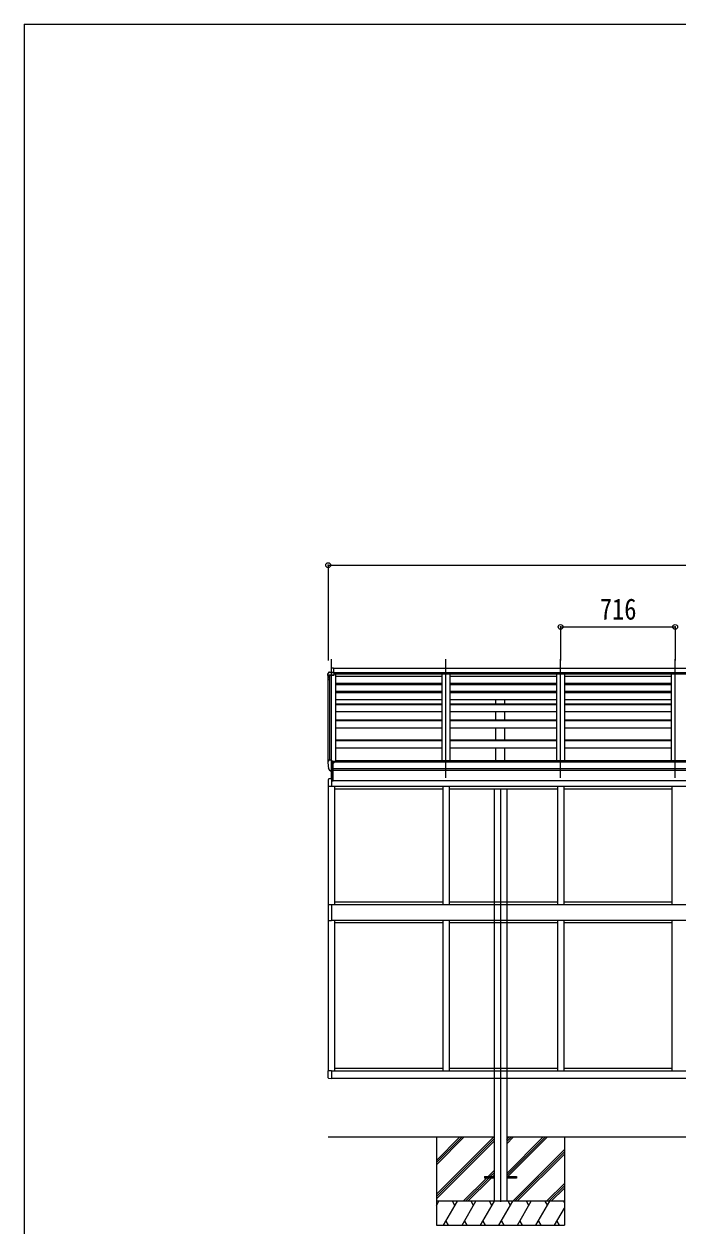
# Model space of a CAD drawing. Units: millimetres at full size, sheet at 1:30; details may follow other scales. Extents: x -8385 to 8479, y -5853 to 5787.
# Drawn here: x -8385 to -4300, y -1723 to 5787 of the extents above; entities that cross this region are included whole.
import ezdxf
from ezdxf.enums import TextEntityAlignment as Align

# ---------------------------------------------------------------- set-up
doc = ezdxf.new("R2010")
doc.units = ezdxf.units.MM
doc.header["$LTSCALE"] = 30
doc.header["$PDMODE"] = 32
doc.header["$PDSIZE"] = 30
for name, color, linetype, lineweight in [('0-0_0', 7, 'Continuous', 9), ('0-1_本体', 4, 'Continuous', 9), ('0-2_部品', 7, 'Continuous', 9), ('0-8_PARTS2', 2, 'Continuous', 9), ('0-A_寸法', 6, 'Continuous', 9), ('2-0', 4, 'Continuous', 9), ('F-0_240', 7, 'Continuous', 9)]:
    doc.layers.add(name, color=color, linetype=linetype, lineweight=lineweight)
doc.styles.add('ＭＳ ゴシック', font='')
doc.styles.get('ＭＳ ゴシック').set_extended_font_data('MS Gothic')

msp = doc.modelspace()

# ---------------------------------------------------------------- linework, layer by layer
at = {"layer": '0-0_0'}
for p, q in [((-5448.64, -1169), (-6485.14, -1169)), ((-5809.14, -1169), (-5809.14, -1719)), ((-5809.14, -1525.31), (-5452.83, -1169)), ((-5809.14, -1313.17), (-5664.96, -1169)), ((-5809.14, -1327.32), (-5650.82, -1169)), ((-5809.14, -1341.46), (-5636.68, -1169)), ((-5809.14, -1539.45), (-5448.64, -1178.95)), ((-5809.14, -1553.59), (-5448.64, -1193.09)), ((-2548.64, -1169), (-5369.64, -1169)), ((-5369.64, -1394.17), (-5144.46, -1169)), ((-5369.64, -1408.32), (-5130.32, -1169)), ((-5369.64, -1210.33), (-5328.31, -1169)), ((-5369.64, -1196.18), (-5342.45, -1169)), ((-5369.64, -1182.04), (-5356.6, -1169)), ((-5361.68, -1414.5), (-5116.18, -1169)), ((-5009.14, -1169), (-5009.14, -1719)), ((-5332.33, -1569), (-5009.14, -1245.81)), ((-5318.19, -1569), (-5009.14, -1259.95)), ((-5304.05, -1569), (-5009.14, -1274.09)), ((-5640.7, -1569), (-5495.2, -1423.5)), ((-5626.56, -1569), (-5481.06, -1423.5)), ((-5612.41, -1569), (-5466.91, -1423.5)), ((-5486.2, -1414.5), (-5448.64, -1376.94)), ((-5472.06, -1414.5), (-5448.64, -1391.08)), ((-5457.91, -1414.5), (-5448.64, -1405.22)), ((-5120.2, -1569), (-5009.14, -1457.94)), ((-5106.06, -1569), (-5009.14, -1472.08)), ((-5091.91, -1569), (-5009.14, -1486.22)), ((-5009.14, -1569), (-5809.14, -1569)), ((-5809.14, -1596.5), (-5793.26, -1569)), ((-5764.39, -1719), (-5677.79, -1569)), ((-5692.79, -1594.98), (-5707.79, -1569)), ((-5648.92, -1719), (-5562.32, -1569)), ((-5577.32, -1594.98), (-5592.32, -1569)), ((-5533.45, -1719), (-5446.85, -1569)), ((-5461.85, -1594.98), (-5476.85, -1569)), ((-5417.98, -1719), (-5331.38, -1569)), ((-5346.38, -1594.98), (-5361.38, -1569)), ((-5302.51, -1719), (-5215.91, -1569)), ((-5230.91, -1594.98), (-5245.91, -1569)), ((-5187.04, -1719), (-5100.44, -1569)), ((-5130.44, -1569), (-5115.44, -1594.98)), ((-5014.97, -1569), (-5009.14, -1579.1)), ((-5071.57, -1719), (-5009.14, -1610.86)), ((-5809.14, -1719), (-5009.14, -1719)), ((-5749.4, -1693.02), (-5734.4, -1719)), ((-5633.93, -1693.02), (-5618.93, -1719)), ((-5518.45, -1693.02), (-5503.45, -1719)), ((-5402.98, -1693.02), (-5387.99, -1719)), ((-5287.52, -1693.02), (-5272.52, -1719)), ((-5172.05, -1693.02), (-5157.05, -1719)), ((-5056.58, -1693.02), (-5041.58, -1719))]:
    msp.add_line(p, q, dxfattribs=at)
at = {"layer": '0-1_本体'}
for p, q in [((-6451.64, 1761.98), (-1466.64, 1761.98)), ((-6451.64, 1734.86), (-1466.64, 1734.86)), ((-6448.64, 1732.6), (-1469.64, 1732.6)), ((-6485.14, 1180.48), (-6485.14, 1718.44)), ((-6475.44, 1187.02), (-6475.44, 1719.07)), ((-6448.64, 1726.96), (-1469.64, 1726.96)), ((-6448.64, 1726.06), (-1469.64, 1726.06)), ((-6440.14, 1726.06), (-6440.14, 1181.88)), ((-5774.14, 1710.6), (-6440.14, 1710.6)), ((-5774.14, 1666.07), (-6440.14, 1666.07)), ((-5774.14, 1664.08), (-6440.14, 1664.08)), ((-6440.14, 1660.9), (-5774.14, 1660.9)), ((-5774.14, 1726.06), (-5774.14, 1183.54)), ((-5724.14, 1726.06), (-5724.14, 1183.54)), ((-5058.14, 1710.6), (-5724.14, 1710.6)), ((-5058.14, 1666.07), (-5724.14, 1666.07)), ((-5058.14, 1664.08), (-5724.14, 1664.08)), ((-5724.14, 1660.9), (-5058.14, 1660.9)), ((-5436.64, 1660.9), (-5436.64, 1664.08)), ((-5381.64, 1660.9), (-5381.64, 1664.08)), ((-5058.14, 1726.06), (-5058.14, 1183.54)), ((-5008.14, 1726.06), (-5008.14, 1183.54)), ((-4342.14, 1710.6), (-5008.14, 1710.6)), ((-4342.14, 1666.07), (-5008.14, 1666.07)), ((-4342.14, 1664.08), (-5008.14, 1664.08)), ((-5008.14, 1660.9), (-4342.14, 1660.9)), ((-4342.14, 1726.06), (-4342.14, 1183.54)), ((-5774.14, 1616.15), (-6440.14, 1616.15)), ((-6440.14, 1611.87), (-5774.14, 1611.87)), ((-5774.14, 1608.4), (-6440.14, 1608.4)), ((-5058.14, 1616.15), (-5724.14, 1616.15)), ((-5724.14, 1611.87), (-5058.14, 1611.87)), ((-5058.14, 1608.4), (-5724.14, 1608.4)), ((-5436.64, 1611.87), (-5436.64, 1616.15)), ((-5381.64, 1611.87), (-5381.64, 1616.15)), ((-4342.14, 1616.15), (-5008.14, 1616.15)), ((-5008.14, 1611.87), (-4342.14, 1611.87)), ((-4342.14, 1608.4), (-5008.14, 1608.4)), ((-5774.14, 1564.17), (-6440.14, 1564.17)), ((-6440.14, 1539.29), (-5774.14, 1539.29)), ((-6440.14, 1535.28), (-5774.14, 1535.28)), ((-5058.14, 1564.17), (-5724.14, 1564.17)), ((-5724.14, 1539.29), (-5058.14, 1539.29)), ((-5724.14, 1535.28), (-5058.14, 1535.28)), ((-5436.64, 1539.29), (-5436.64, 1564.17)), ((-5381.64, 1539.29), (-5381.64, 1564.17)), ((-4342.14, 1564.17), (-5008.14, 1564.17)), ((-5008.14, 1539.29), (-4342.14, 1539.29)), ((-5008.14, 1535.28), (-4342.14, 1535.28)), ((-6440.14, 1490.84), (-5774.14, 1490.84)), ((-6440.14, 1439.25), (-5774.14, 1439.25)), ((-5774.14, 1433.47), (-6440.14, 1433.47)), ((-5724.14, 1490.84), (-5058.14, 1490.84)), ((-5724.14, 1439.25), (-5058.14, 1439.25)), ((-5058.14, 1433.47), (-5724.14, 1433.47)), ((-5436.64, 1439.25), (-5436.64, 1490.84)), ((-5381.64, 1439.25), (-5381.64, 1490.84)), ((-5008.14, 1490.84), (-4342.14, 1490.84)), ((-5008.14, 1439.25), (-4342.14, 1439.25)), ((-4342.14, 1433.47), (-5008.14, 1433.47)), ((-6440.14, 1389.55), (-5774.14, 1389.55)), ((-5724.14, 1389.55), (-5058.14, 1389.55)), ((-5436.64, 1314.16), (-5436.64, 1389.55)), ((-5381.64, 1314.16), (-5381.64, 1389.55)), ((-5008.14, 1389.55), (-4342.14, 1389.55)), ((-6440.14, 1314.16), (-5774.14, 1314.16)), ((-5774.14, 1307.34), (-6440.14, 1307.34)), ((-5724.14, 1314.16), (-5058.14, 1314.16)), ((-5058.14, 1307.34), (-5724.14, 1307.34)), ((-5008.14, 1314.16), (-4342.14, 1314.16)), ((-4342.14, 1307.34), (-5008.14, 1307.34)), ((-6440.14, 1263.8), (-5774.14, 1263.8)), ((-5724.14, 1263.8), (-5058.14, 1263.8)), ((-5436.64, 1183.62), (-5436.64, 1263.8)), ((-5381.64, 1183.62), (-5381.64, 1263.8)), ((-5008.14, 1263.8), (-4342.14, 1263.8)), ((-6463.64, 1181.88), (-6440.14, 1181.88)), ((-1459.64, 1176.92), (-6458.64, 1176.92)), ((-6458.64, 1135.69), (-1459.64, 1135.69)), ((-6435.14, 1176.92), (-6435.14, 1183.62)), ((-1483.14, 1183.62), (-6435.14, 1183.62)), ((-1459.64, 1123.84), (-6458.64, 1123.92)), ((-5448.64, 1006.84), (-5448.64, -1569)), ((-5369.64, 1006.84), (-5369.64, -1569))]:
    msp.add_line(p, q, dxfattribs=at)
msp.add_circle((-6451.17, 1172.18), 3, dxfattribs=at)
at = {"layer": '0-2_部品'}
for p, q in [((-6487.14, 1716.69), (-6487.14, 1727.76)), ((-6480.23, 1736.57), (-6484.3, 1730.76)), ((-6477.14, 1737.13), (-6479.47, 1736.99)), ((-6477.14, 1737.13), (-6465.14, 1737.13)), ((-6463.64, 1763.97), (-6465.14, 1763.97)), ((-6465.14, 1763.97), (-6465.14, 1761.58)), ((-6465.14, 1735.48), (-6465.14, 1761.58)), ((-6451.64, 1736.21), (-6465.14, 1737.03)), ((-6451.64, 1736), (-6465.14, 1736.75)), ((-6451.64, 1734.73), (-6465.14, 1735.48)), ((-6465.14, 1735.48), (-6448.64, 1732.99)), ((-6463.64, 1763.97), (-6463.64, 1762.26)), ((-6451.64, 1763.23), (-6463.64, 1763.96)), ((-6463.64, 1762.26), (-6463.64, 1762.24)), ((-6451.64, 1763.23), (-6451.64, 1734.73)), ((-6448.64, 1719.07), (-6448.64, 1732.99)), ((-6485.64, 1716.69), (-6485.64, 1717.32)), ((-6484.3, 1720.32), (-6479.73, 1720.57)), ((-6484.21, 1718.82), (-6479.64, 1719.08)), ((-6479.73, 1720.57), (-6448.64, 1720.57)), ((-6479.73, 1719.07), (-6448.64, 1719.07)), ((-6487.14, 1178.7), (-6487.14, 1178.08)), ((-6480.23, 1187.51), (-6484.3, 1181.7)), ((-6472.76, 1121.39), (-6482.51, 1136.77)), ((-6465.14, 1119.58), (-6465.14, 1188.08)), ((-6463.64, 1187.16), (-6465.14, 1187.16)), ((-6458.64, 1178.34), (-6465.14, 1178.74)), ((-6463.64, 1187.16), (-6463.64, 1180.99)), ((-6454.17, 1173.16), (-6453.64, 1173.16)), ((-6453.64, 1173.16), (-6453.34, 1173.16)), ((-6466.64, 1119.67), (-6470.35, 1119.89)), ((-6466.64, 1119.67), (-6465.14, 1119.58)), ((-6465.14, 1121.77), (-6464.64, 1121.77)), ((-6464.64, 1121.77), (-6464.14, 1122.77)), ((-6458.64, 1122.77), (-6464.14, 1122.77))]:
    msp.add_line(p, q, dxfattribs=at)
at = {"layer": '0-2_部品', "color": 4}
for p, q in [((-5509.14, -1414.5), (-5448.64, -1414.5)), ((-5509.14, -1414.5), (-5509.14, -1423.5)), ((-5448.64, -1423.5), (-5509.14, -1423.5)), ((-5369.64, -1414.5), (-5309.14, -1414.5)), ((-5309.14, -1423.5), (-5369.64, -1423.5)), ((-5309.14, -1414.5), (-5309.14, -1423.5))]:
    msp.add_line(p, q, dxfattribs=at)
at = {"layer": '0-2_部品'}
for points in [[(-6451.64, 1762.07), (-6455.25, 1762.12), (-6463.64, 1762.24)], [(-6465.14, 1188.08), (-6477.14, 1188.08), (-6479.47, 1187.93)], [(-6465.14, 1133.46), (-6461.98, 1133.87), (-6458.64, 1134.3)], [(-6458.64, 1122.77), (-6458.64, 1180.99), (-6463.64, 1180.99)], [(-6453.34, 1174.35), (-6453.34, 1173.16), (-6448.64, 1173.16)], [(-6448.64, 1174.78), (-6448.64, 1173.16), (-6448.17, 1173.16)]]:
    msp.add_lwpolyline(points, dxfattribs=at)
for centre, radius, start, end in [((-6484.14, 1727.76), 3, 93, 180), ((-6479.41, 1735.99), 1, 93.5, 145), ((-6484.14, 1717.32), 3, 93, 180), ((-6285.14, 1716.69), 202, 180, 188.0693), ((-6484.14, 1717.32), 1.5, 93, 180), ((-6285.14, 1716.69), 200.5, 180, 184.04721), ((-6484.14, 1178.7), 3, 93, 180), ((-6294.65, 1178.08), 192.49, 180.0008, 192.1233), ((-6479.91, 1138.27), 3, 191.83348, 210), ((-6479.41, 1186.93), 1, 93.5, 145), ((-6451.14, 1173.16), 2.5, 151.64236, 180), ((-6451.14, 1173.16), 2.5, 0, 151.64236), ((-6470.17, 1122.89), 3, 210, 266.5)]:
    msp.add_arc(centre, radius, start, end, dxfattribs=at)
msp.add_ellipse((-6421.81, 1761.32), major_axis=(-43.33, 0.25), ratio=0.060879, start_param=6.0196548, end_param=6.2835435, dxfattribs=at)
at = {"layer": '0-8_PARTS2', "color": 6}
for p, q in [((-6485.14, 2406.18), (-1433.14, 2406.18)), ((-5033.14, 2020.28), (-4317.14, 2020.28))]:
    msp.add_line(p, q, dxfattribs=at)
at = {"layer": '0-8_PARTS2'}
for p, q in [((-6465.14, 1077.52), (-6465.14, 1819)), ((-5749.14, 1077.52), (-5749.14, 1819)), ((-5033.14, 1077.52), (-5033.14, 1819)), ((-4317.14, 1077.52), (-4317.14, 1819)), ((-5409.14, 1006.84), (-5409.14, -1571.79))]:
    msp.add_line(p, q, dxfattribs=at)
at = {"layer": '0-A_寸法'}
for p, q in [((-6485.14, 2406.18), (-6485.14, 1810.09)), ((-5033.14, 2020.28), (-5033.14, 1810.09)), ((-4317.14, 2020.28), (-4317.14, 1810.09))]:
    msp.add_line(p, q, dxfattribs=at)
for p in [(-6485.14, 2406.18), (-5033.14, 2020.28), (-4317.14, 2020.28)]:
    msp.add_point(p, dxfattribs=at)
at = {"layer": '2-0'}
for p, q in [((-6463.64, 1181.88), (-6440.14, 1181.88)), ((-6460.14, 1059.19), (-6460.14, 1176.95)), ((-6458.14, 1178.16), (-1460.14, 1178.16)), ((-6458.14, 1177.23), (-6453.4, 1176.58)), ((-6458.14, 1059.07), (-6458.14, 1175.26)), ((-6453.14, 1059.65), (-6453.14, 1176.28)), ((-6435.14, 1178.16), (-6435.14, 1183.62)), ((-1483.14, 1183.62), (-6435.14, 1183.62)), ((-6485.64, 1065.55), (-6485.64, 1022.64)), ((-6465.14, 1071.84), (-6480.43, 1071.04)), ((-6465.14, 1071.84), (-6465.14, 1022.64)), ((-6465.14, 1071.34), (-6460.14, 1071.34)), ((-6460.14, 1108.57), (-6458.14, 1108.45)), ((-6460.14, 1079.34), (-6458.14, 1079.33)), ((-6460.14, 1072.49), (-6458.14, 1072.37)), ((-6453.14, 1061.33), (-1465.14, 1061.33)), ((-6465.14, 1022.64), (-6485.64, 1022.64)), ((-6485.14, 1022.64), (-6485.14, 284.34)), ((-1453.14, 1022.84), (-6465.14, 1022.84)), ((-6445.14, 1022.84), (-6445.14, 283.84)), ((-5769.14, 1006.84), (-6445.14, 1006.84)), ((-5769.14, 1022.84), (-5769.14, 283.84)), ((-5729.14, 1022.84), (-5729.14, 283.84)), ((-5053.14, 1006.84), (-5729.14, 1006.84)), ((-5448.64, 1007.33), (-5448.64, -802.16)), ((-5369.64, 1007.33), (-5369.64, -802.16)), ((-5053.14, 1022.84), (-5053.14, 283.84)), ((-5013.14, 1022.84), (-5013.14, 283.84)), ((-4337.14, 1006.84), (-5013.14, 1006.84)), ((-4337.14, 1022.84), (-4337.14, 283.84)), ((-6465.14, 284.34), (-6465.14, 234.84)), ((-1453.14, 283.84), (-6465.14, 283.84)), ((-6465.14, 235.04), (-6465.14, 185.84)), ((-5769.14, 299.34), (-6445.14, 299.34)), ((-5053.14, 299.34), (-5729.14, 299.34)), ((-4337.14, 299.34), (-5013.14, 299.34)), ((-6485.14, 186.34), (-6485.14, -753.47)), ((-1453.14, 185.84), (-6465.14, 185.84)), ((-6445.14, 185.84), (-6445.14, -753.66)), ((-5769.14, 170.34), (-6445.14, 170.34)), ((-5769.14, 185.84), (-5769.14, -753.66)), ((-5729.14, 185.84), (-5729.14, -753.66)), ((-5053.14, 170.34), (-5729.14, 170.34)), ((-5053.14, 185.84), (-5053.14, -753.66)), ((-5013.14, 185.84), (-5013.14, -753.66)), ((-4337.14, 170.34), (-5013.14, 170.34)), ((-4337.14, 185.84), (-4337.14, -753.66)), ((-5769.14, -738.16), (-6445.14, -738.16)), ((-5053.14, -738.16), (-5729.14, -738.16)), ((-4337.14, -738.16), (-5013.14, -738.16)), ((-6485.64, -796.37), (-6485.64, -753.47)), ((-6465.14, -753.47), (-6485.64, -753.47)), ((-6465.14, -802.67), (-6480.43, -801.86)), ((-6465.14, -753.47), (-6465.14, -753.66)), ((-6465.14, -753.47), (-6465.14, -802.66)), ((-6465.14, -753.66), (-1453.14, -753.66)), ((-1453.14, -802.16), (-6465.14, -802.16))]:
    msp.add_line(p, q, dxfattribs=at)
for points in [[(-6460.14, 1109.92), (-6460.14, 1109.8), (-6460.14, 1109.66), (-6460.14, 1109.51), (-6460.14, 1109.37), (-6460.14, 1109.25), (-6460.14, 1109.15), (-6460.14, 1109.1)], [(-6460.14, 1059.19), (-6458.14, 1059.07), (-6453.42, 1059.35)], [(-6458.14, 1109.03), (-6458.14, 1109.08), (-6458.14, 1109.18), (-6458.14, 1109.3), (-6458.14, 1109.44), (-6458.14, 1109.59), (-6458.14, 1109.73), (-6458.14, 1109.85)], [(-6465.14, 284.34), (-6485.84, 284.34), (-6485.84, 186.34), (-6465.14, 186.34)]]:
    msp.add_lwpolyline(points, dxfattribs=at)
for centre, radius, start, end in [((-6453.44, 1176.28), 0.3, 359.96057, 82.08161), ((-6480.14, 1065.55), 5.5, 93, 180), ((-6453.44, 1059.65), 0.3, 273.5, 0), ((-6480.14, -796.37), 5.5, 180, 267)]:
    msp.add_arc(centre, radius, start, end, dxfattribs=at)
at = {"layer": 'F-0_240', "color": 5}
for q in [(-8385.45, -5852.66), (8054.55, 5787.34)]:
    msp.add_line((-8385.45, 5787.34), q, dxfattribs=at)

# ---------------------------------------------------------------- texts
at = {"layer": '0-A_寸法', "color": 7, "style": 'ＭＳ ゴシック', "width": 0.85}
msp.add_text('716', height=132, dxfattribs=at).set_placement((-4787.64, 2026.28), align=Align.BOTTOM_LEFT)

doc.saveas('drawing.dxf')
